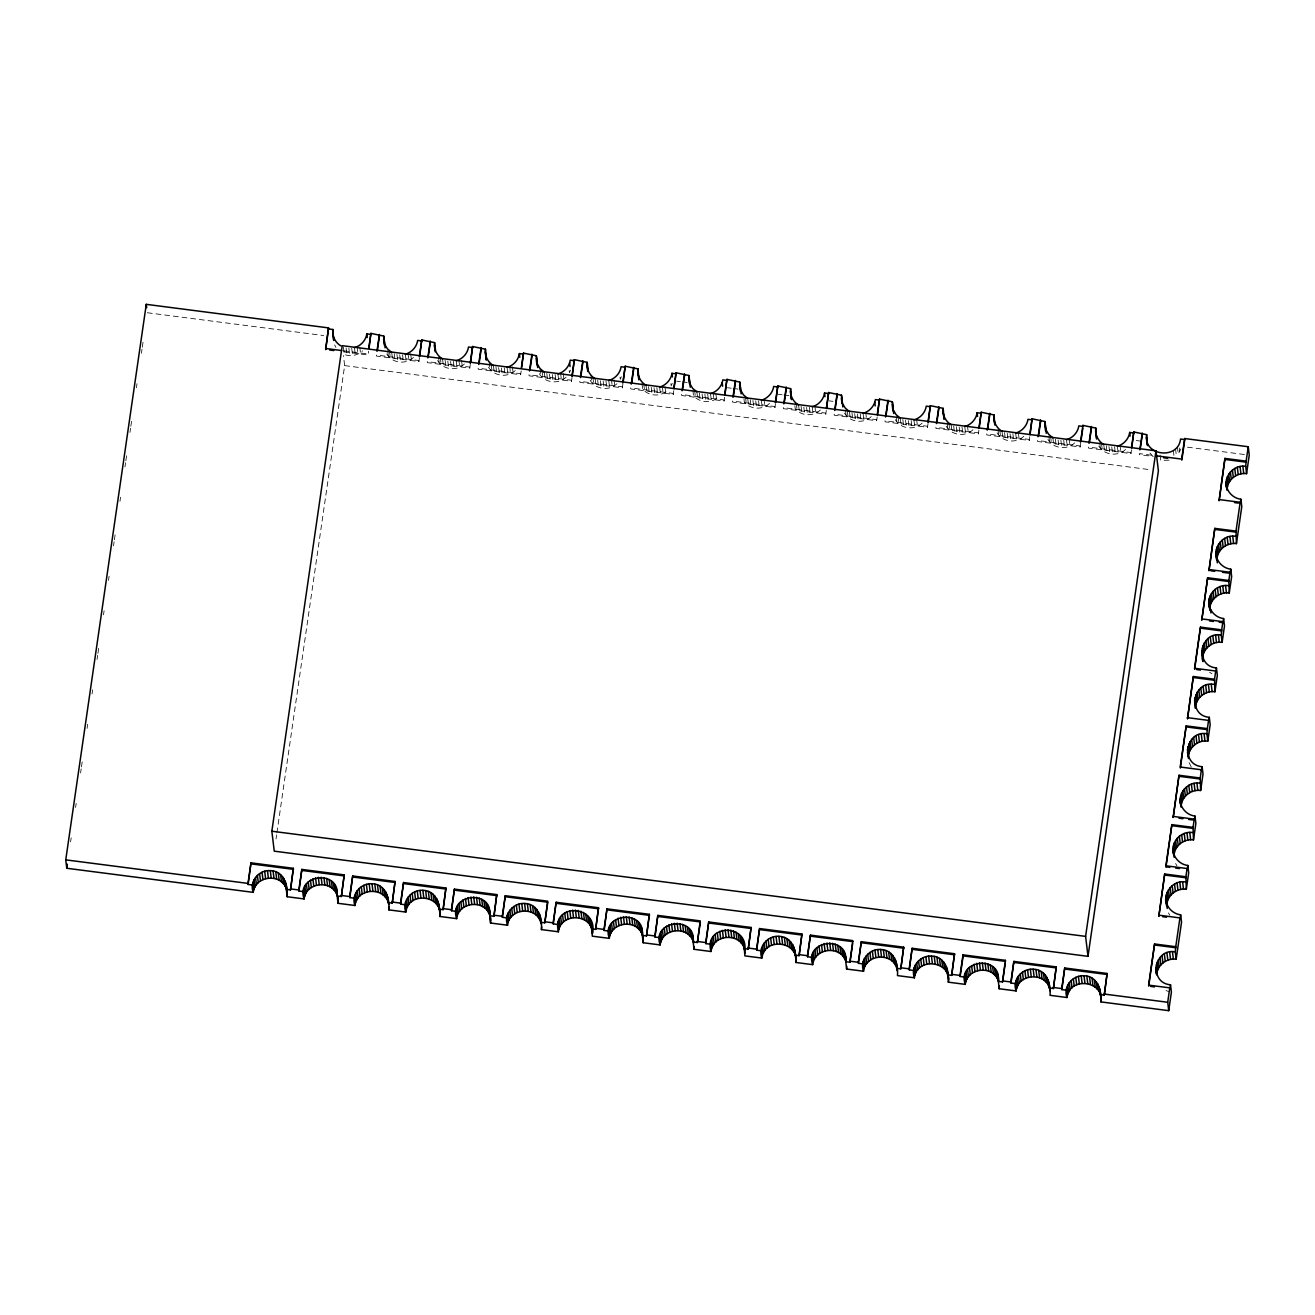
<?xml version="1.0" encoding="UTF-8"?>
<svg xmlns="http://www.w3.org/2000/svg" width="1315" height="1315" viewBox="0 0 1315 1315"><rect width="100%" height="100%" fill="white"/><g stroke="black" fill="none" stroke-linecap="round" stroke-linejoin="round"><path stroke-width="0.75" stroke-dasharray="5 3.75" d="M70.583 841.896L71.174 837.852M75.58 807.426L76.171 803.383M80.577 772.973L81.168 768.913M81.464 766.892L82.631 758.771M87.053 728.362L87.628 724.302M92.05 693.893L92.625 689.849M97.047 659.423L97.622 655.38M97.918 653.341L99.102 645.238M103.507 614.828L104.099 610.768M108.504 580.359L109.096 576.299M113.501 545.889L114.093 541.846M114.389 539.808L115.556 531.704M119.961 501.294L120.553 497.234M124.958 466.825L125.55 462.765M125.846 460.743L126.733 454.661M129.955 432.356L130.547 428.312M130.843 426.274L132.01 418.17M136.431 387.761L137.007 383.701M141.428 353.291L142.004 349.231M142.299 347.209L143.187 341.127M276.018 838.986L276.61 834.91M276.906 832.888L344.645 365.603L343.445 355.642M343.84 351.861L368.052 355.001L368.595 351.253M418.91 361.559L418.795 360.524L376.402 355.034L376.534 356.086L418.91 361.559L419.452 357.828M469.767 368.134L469.652 367.082L427.26 361.609L427.391 362.661L469.767 368.134L470.31 364.403M520.641 374.709L520.51 373.657L478.118 368.184L478.249 369.236L520.641 374.709L521.184 370.978M571.499 381.284L571.368 380.232L528.975 374.759L529.107 375.811L571.499 381.284L572.041 377.537M622.357 387.859L622.225 386.807L579.849 381.334L579.964 382.386L622.357 387.859L622.899 384.112M673.214 394.434L673.083 393.382L630.707 387.909L630.822 388.961L673.214 394.434L673.757 390.687M724.072 401.009L723.94 399.957L681.564 394.467L681.696 395.519L724.072 401.009L724.614 397.262M774.929 407.568L774.798 406.532L732.422 401.042L732.554 402.094L774.929 407.568L775.472 403.837M825.787 414.143L825.656 413.091L783.28 407.617L783.411 408.669L825.787 414.143L826.33 410.412M876.645 420.718L876.513 419.666L834.137 414.192L834.269 415.244L876.645 420.718L877.187 416.97M927.502 427.293L927.387 426.241L884.995 420.767L885.127 421.819L927.502 427.293L928.045 423.545M978.36 433.868L978.245 432.816L935.853 427.342L935.984 428.394L978.36 433.868L978.902 430.12M1029.234 440.443L1029.103 439.391L986.71 433.917L986.842 434.953L1029.234 440.443L1029.777 436.695M1080.092 447.001L1079.96 445.966L1037.568 440.476L1037.699 441.528L1080.092 447.001L1080.634 443.27M1130.949 453.576L1130.818 452.524L1088.442 447.051L1088.557 448.103L1130.949 453.576L1131.492 449.845M570.496 370.189L569.428 372.737L568.984 369.055M621.354 376.764L620.286 379.312L619.842 375.63M672.228 383.339L671.16 385.887L670.699 382.205M1177.369 446.607L1178.256 453.954L1180.821 449.056M343.379 347.094L344.267 354.442C350.431 356.858 357.828 355.428 362.644 350.875M386.758 353.982C392.034 363.252 406.006 364.896 413.502 357.45M437.616 360.557C442.892 369.827 456.864 371.471 464.376 364.008M488.473 367.132C493.75 376.402 507.721 378.046 515.233 370.583M539.331 373.707C544.607 382.977 558.579 384.621 566.091 377.158M590.188 380.282C595.465 389.552 609.437 391.196 616.949 383.733M641.983 383.586L642.657 389.092C648.772 396.489 660.968 396.999 667.806 390.308M692.841 390.144L693.515 395.667C699.629 403.064 711.826 403.557 718.664 396.883M769.522 403.442C762.684 410.132 750.487 409.639 744.372 402.242L743.698 396.719M820.379 410.017C813.558 416.707 801.361 416.214 795.23 408.817L794.572 403.294M871.237 416.592C863.741 424.055 849.769 422.411 844.493 413.14M922.094 423.167C914.599 430.63 900.627 428.986 895.351 419.715M972.968 429.742C965.457 437.188 951.485 435.561 946.208 426.274M1023.826 436.317C1016.314 443.763 1002.342 442.119 997.066 432.849M1074.684 442.892C1067.172 450.338 1053.2 448.694 1047.924 439.424M1125.541 449.451C1118.029 456.913 1104.058 455.269 1098.781 445.999M1169.117 460.151L1160.701 460.414L1160.044 454.908M147.296 312.74L323.654 335.539M676.617 381.136L680.381 381.629M682.271 381.876L687.909 382.599M727.474 387.711L731.239 388.204M733.129 388.451L738.767 389.174M778.332 394.286L782.096 394.779M783.987 395.026L789.641 395.749M829.19 400.861L832.954 401.354M1136.226 440.541L1139.99 441.018M1187.429 447.149L1245.256 454.628M343.708 350.809L367.921 353.949L368.052 355.001M1151.398 455.187L1139.3 453.626L1139.415 454.678L1151.529 456.239M344.645 365.603L1150.263 469.718M1166.027 990.54L1168.641 991.559M1209.553 672.261L1211.953 673.691M1153.222 456.765L1149.639 452.574M1191.308 767.122L1188.924 762.19M1175.594 863.511L1176.991 865.878M1168.427 912.889L1169.84 915.256M334.684 344.941L335.9 347.407M1179.292 447.938L1179.752 451.604M1175.511 448.678L1176.399 456.026M1173.325 450.437L1173.983 455.943M1120.018 445.243L1120.906 452.59M1117.356 446.229L1118.243 453.576M1114.578 446.755L1115.482 454.119M1111.75 446.853L1112.654 454.201M1108.956 446.492L1109.844 453.839M1106.26 445.686L1107.148 453.034M1103.745 444.454L1104.633 451.818M1101.46 442.843L1102.348 450.207M1099.718 442.728L1100.392 448.251M1069.144 438.668L1070.048 446.015M1066.498 439.654L1067.386 447.001M1063.72 440.196L1064.608 447.544M1060.893 440.278L1061.78 447.626M1058.098 439.917L1058.986 447.264M1055.403 439.111L1056.29 446.459M1052.888 437.895L1053.775 445.243M1050.603 436.284L1051.49 443.632M1048.86 436.153L1049.534 441.676M1018.287 432.109L1019.174 439.457M1015.64 433.079L1016.528 440.426M1012.862 433.621L1013.75 440.969M1010.035 433.703L1010.923 441.051M1007.241 433.342L1008.128 440.689M1004.545 432.536L1005.433 439.884M1002.03 431.32L1002.918 438.668M999.745 429.709L1000.633 437.057M998.003 429.594L998.677 435.101M967.429 425.534L968.317 432.882M964.783 426.504L965.67 433.851M962.005 427.046L962.892 434.394M959.177 427.128L960.065 434.492M956.383 426.767L957.271 434.131M953.687 425.961L954.575 433.325M951.156 424.745L952.06 432.093M948.888 423.134L949.775 430.482M947.145 423.019L947.803 428.526M916.571 418.959L917.459 426.307M913.925 419.929L914.813 427.276M911.147 420.471L912.035 427.819M908.32 420.57L909.207 427.917M905.525 420.208L906.413 427.556M902.83 419.403L903.717 426.75M900.298 418.17L901.186 425.518M898.03 416.559L898.918 423.907M896.288 416.444L896.945 421.951M865.714 412.384L866.601 419.732M863.067 413.354L863.955 420.701M860.289 413.896L861.177 421.244M857.462 413.995L858.35 421.342M854.668 413.633L855.555 420.981M851.972 412.828L852.86 420.175M849.441 411.595L850.328 418.943M847.172 409.984L848.06 417.332M845.43 409.869L846.087 415.376M814.856 405.809L815.744 413.157M812.21 406.779L813.097 414.143M809.432 407.321L810.319 414.685M806.605 407.42L807.492 414.767M803.81 407.058L804.698 414.406M801.098 406.253L802.002 413.6M798.583 405.02L799.471 412.384M796.315 403.409L797.202 410.757M763.999 399.234L764.886 406.582M761.352 400.22L762.24 407.568M758.574 400.763L759.462 408.11M755.747 400.845L756.635 408.192M752.936 400.483L753.84 407.831M750.24 399.678L751.128 407.025M747.725 398.461L748.613 405.809M745.457 396.851L746.345 404.198M715.804 393.119L716.478 398.626M713.141 392.659L714.029 400.023M710.495 393.645L711.382 400.993M707.717 394.188L708.604 401.535M704.889 394.27L705.777 401.617M702.079 393.908L702.966 401.256M699.383 393.103L700.27 400.45M696.868 391.886L697.755 399.234M694.599 390.276L695.487 397.623M664.946 386.544L665.62 392.067M662.283 386.1L663.171 393.448M659.62 387.07L660.524 394.418M656.859 387.613L657.747 394.96M654.032 387.695L654.919 395.042M651.221 387.333L652.109 394.681M648.525 386.528L649.413 393.892M646.01 385.311L646.898 392.659M643.725 383.701L644.629 391.048M614.089 379.969L614.763 385.492M611.426 379.525L612.313 386.873M608.763 380.495L609.65 387.843M605.985 381.038L606.889 388.385M603.158 381.136L604.062 388.484M600.363 380.758L601.251 388.122M597.668 379.969L598.555 387.317M595.153 378.736L596.04 386.084M592.868 377.126L593.755 384.473M590.912 375.17L591.799 382.517M563.231 373.411L563.905 378.917M560.552 372.95L561.456 380.298M557.905 373.92L558.793 381.268M555.127 374.463L556.015 381.81M552.3 374.561L553.188 381.909M549.506 374.2L550.393 381.547M546.81 373.394L547.697 380.742M544.295 372.161L545.183 379.509M542.01 370.551L542.898 377.898M540.054 368.595L540.942 375.942M512.373 366.836L513.047 372.342M509.694 366.375L510.582 373.723M507.048 367.345L507.935 374.709M504.27 367.888L505.157 375.235M501.442 367.986L502.33 375.334M498.648 367.625L499.536 374.972M495.952 366.819L496.84 374.167M493.437 365.586L494.325 372.934M491.153 363.976L492.04 371.323M489.18 362.02L490.084 369.367M461.516 360.261L462.19 365.767M458.836 359.8L459.724 367.148M456.19 360.787L457.078 368.134M453.412 361.313L454.3 368.677M450.585 361.411L451.472 368.759M447.79 361.05L448.678 368.397M445.095 360.244L445.982 367.592M442.563 359.028L443.467 366.375M440.295 357.401L441.182 364.765M438.553 357.286L439.21 362.808M410.658 353.686L411.316 359.192M407.979 353.225L408.866 360.589M405.332 354.212L406.22 361.559M402.554 354.754L403.442 362.102M399.727 354.836L400.615 362.184M396.933 354.475L397.82 361.822M394.237 353.669L395.125 361.017M391.706 352.453L392.593 359.8M389.437 350.842L390.325 358.19M387.695 350.711L388.352 356.233M359.8 347.111L360.458 352.617M357.121 346.667L358.009 354.014M354.475 347.637L355.362 354.984M351.697 348.179L352.584 355.527M348.87 348.261L349.757 355.609M346.075 347.9L346.963 355.247"/><path stroke-width="1.5" d="M304.11 898.934C295.25 874.163 340.043 869.116 337.1 895.203C331.742 879.373 305.836 882.299 304.11 898.934L287.163 896.731C288.051 885.587 283.925 870.809 270.298 870.612C259.137 869.692 248.962 881.412 253.253 892.359L66.769 868.262L65.75 859.862L146.277 304.34L328.536 327.895L325.676 349.511L328.536 327.895M287.163 896.731L285.355 881.28M340.848 345.878C335.259 342.607 331.939 335.933 332.892 329.49L328.651 328.947M333.615 339.582L332.892 329.49M388.73 904.424C385.837 886.409 356.809 887.444 354.968 905.493L338.021 903.306L336.213 887.855M338.021 903.306L337.873 897.849M385.098 347.834L383.75 336.065L370.912 333.369L368.742 348.327M456.683 918.643C447.823 893.888 492.632 888.825 489.69 914.928C484.315 899.082 458.409 902.008 456.683 918.643L439.736 916.456C443.418 895.12 408.061 890.83 405.825 912.068L388.878 909.881C389.766 898.72 385.64 883.943 372.014 883.762C360.852 882.842 350.678 894.562 354.968 905.493M388.878 909.881L389.043 907.136M442.563 359.028C436.974 355.757 433.654 349.067 434.607 342.64L421.77 339.944L419.337 356.776M439.736 916.456C440.624 905.295 436.498 890.518 422.871 890.321C411.71 889.417 401.535 901.12 405.825 912.068M493.437 365.586C487.832 362.315 484.512 355.642 485.465 349.215L472.627 346.519L470.195 363.351M486.205 359.291L485.465 349.215M541.303 924.133C538.427 906.117 509.382 907.153 507.541 925.218L490.594 923.031L488.802 907.58M490.594 923.031L490.446 917.558M537.687 367.559L536.339 355.773L523.485 353.094L521.315 368.052M558.398 931.793C551.067 902.254 598.654 904.506 592.473 933.436C592.621 913.547 560.404 912.199 558.398 931.793L541.451 929.59C542.339 918.445 538.213 903.668 524.586 903.471C513.425 902.567 503.251 914.27 507.541 925.218M541.451 929.59L541.616 926.861M595.153 378.736C589.547 375.465 586.227 368.792 587.197 362.348L574.343 359.653L571.91 376.501M609.272 938.368C600.413 913.596 645.205 908.55 642.262 934.653C636.887 918.807 610.982 921.733 609.272 938.368L592.309 936.165L591.273 923.36M646.01 385.311C640.405 382.04 637.085 375.367 638.054 368.923L625.2 366.228L622.768 383.06M638.778 379.016L638.054 368.923M660.13 944.926C651.27 920.171 696.062 915.125 693.12 941.211C687.745 925.382 661.856 928.308 660.13 944.926L643.166 942.74L641.375 927.289M643.166 942.74L643.035 937.283M690.26 387.267L688.912 375.498L676.074 372.803L673.905 387.761M710.988 951.501C703.262 924.05 748.564 922.851 744.75 950.433C741.857 932.417 712.829 933.453 710.988 951.501L694.024 949.315L692.232 933.864M694.024 949.315L694.188 946.57M741.118 393.843L739.77 382.073L726.932 379.378L724.762 394.336M812.703 964.651C803.843 939.88 848.635 934.834 845.693 960.936C840.334 945.091 814.429 948.016 812.703 964.651L795.756 962.465C799.421 941.129 764.081 936.839 761.845 958.076L744.882 955.89L743.863 943.069M798.583 405.02C792.994 401.749 789.674 395.075 790.627 388.648L777.79 385.953L775.34 402.784M791.351 398.724L790.627 388.648M795.756 962.465C796.643 951.304 792.518 936.527 778.891 936.329C767.73 935.425 757.555 947.129 761.845 958.076M842.833 406.993L841.485 395.223L828.647 392.528L826.478 407.486M897.323 970.141C894.43 952.126 865.402 953.161 863.561 971.226L846.613 969.04L844.805 953.589M846.613 969.04L846.778 966.295M893.69 413.567L892.343 401.782L879.505 399.103L877.335 414.061M965.276 984.376C956.416 959.605 1001.225 954.559 998.282 980.645C992.907 964.816 967.002 967.741 965.276 984.376L948.329 982.173C952.011 960.854 916.654 956.564 914.418 977.801L897.471 975.598C898.359 964.454 894.233 949.677 880.606 949.479C869.445 948.575 859.27 960.279 863.561 971.226M951.156 424.745C945.567 421.474 942.247 414.8 943.2 408.357L930.363 405.661L927.93 422.493M943.94 418.449L943.2 408.357M948.329 982.173C949.216 971.029 945.091 956.252 931.464 956.054C920.303 955.134 910.128 966.854 914.418 977.801M1002.03 431.32C996.425 428.049 993.104 421.375 994.058 414.932L981.22 412.236L979.05 427.211M994.798 425.024L994.058 414.932M1049.896 989.866C1047.019 971.851 1017.974 972.886 1016.133 990.935L999.186 988.749L997.395 973.297M999.186 988.749L999.351 986.003M1046.28 433.276L1044.915 421.507L1032.078 418.811L1029.908 433.769M1155.803 967.511L1156.69 974.859C1157.118 965.243 1166.783 957.797 1176.169 959.227L1175.281 951.879C1153.847 947.77 1148.455 983.028 1170.514 984.787L1171.402 992.135L1168.723 1010.66L1100.902 1001.899C1104.584 980.563 1069.243 976.272 1066.991 997.51L1050.044 995.323C1050.932 984.162 1046.806 969.385 1033.179 969.204C1022.018 968.284 1011.843 980.004 1016.133 990.935M1103.745 444.454C1098.14 441.199 1094.82 434.509 1095.79 428.082L1082.935 425.386L1080.503 442.218M1096.513 438.158L1095.79 428.082M1100.902 1001.899C1101.789 990.737 1097.663 975.96 1084.037 975.763C1072.876 974.859 1062.717 986.562 1066.991 997.51M1181.807 460.151L1184.782 439.572L1180.541 439.029C1178.306 460.266 1142.965 455.976 1146.647 434.657L1133.793 431.961L1131.623 446.919M1147.37 444.733L1146.647 434.657M66.769 868.262L67.361 864.202M252.365 885.011L248.124 884.453L247.993 883.401L250.984 862.837L293.36 868.311L290.5 889.926L286.259 889.384M248.124 884.453L250.984 862.837M271.843 831.212L342.229 345.664L1155.984 450.815L1158.4 470.77L1087.998 956.334L274.26 851.167L271.843 831.212L1085.598 936.379L1087.998 956.334M290.5 889.926L293.36 868.311M369.137 347.505L370.912 333.369M303.223 891.57L298.982 891.028L298.85 889.976L301.842 869.412L344.218 874.886L341.358 896.501L337.133 895.959M376.945 351.302L379.394 334.47M298.982 891.028L301.842 869.412M377.339 350.48L379.509 335.522M341.358 896.501L344.218 874.886M419.732 355.954L421.77 339.944M354.08 898.145L349.839 897.603L349.708 896.551L352.699 875.971L395.075 881.461L392.232 903.076L387.991 902.534M427.802 357.877L430.252 341.045M349.839 897.603L352.699 875.971M428.197 357.055L430.367 342.081M392.232 903.076L395.075 881.461M470.589 362.529L472.627 346.519M404.938 904.72L400.697 904.178L400.565 903.126L403.557 882.546L445.933 888.019L443.089 909.651L438.848 909.109M478.66 364.452L481.109 347.604M400.697 904.178L403.557 882.546M479.071 363.63L481.241 348.656M443.089 909.651L445.933 888.019M521.726 367.23L523.485 353.094M455.795 911.295L451.555 910.753L451.44 909.701L454.415 889.121L496.791 894.595L493.947 916.226L489.706 915.684M529.518 371.011L531.967 354.179M451.555 910.753L454.415 889.121M529.929 370.189L532.098 355.231M493.947 916.226L496.791 894.595M572.304 375.679L574.343 359.653M506.653 917.87L502.412 917.311L502.297 916.276L505.272 895.696L547.665 901.17L544.804 922.801L540.564 922.242M580.392 377.586L582.824 360.754M502.412 917.311L505.272 895.696M580.786 376.764L582.956 361.806M544.804 922.801L547.78 902.221L505.404 896.748M623.162 382.238L625.2 366.228M557.511 924.445L553.286 923.886L553.155 922.834L556.13 902.271L598.522 907.745L595.662 929.376L591.421 928.817M631.249 384.161L633.682 367.329M553.286 923.886L556.13 902.271M631.644 383.339L633.814 368.381M595.662 929.376L598.522 907.745M674.02 388.813L676.074 372.803M608.368 931.004L604.144 930.461L604.012 929.409L606.988 908.846L649.38 914.32L646.52 935.935L642.279 935.392M682.107 390.736L684.54 373.904M604.144 930.461L606.988 908.846M682.501 389.914L684.671 374.956M646.52 935.935L649.38 914.32M724.877 395.388L726.932 379.378M659.242 937.579L655.002 937.036L654.87 935.984L657.845 915.404L700.238 920.894L697.377 942.51L693.137 941.967M732.965 397.311L735.397 380.479M655.002 937.036L657.845 915.404M733.359 396.489L735.529 381.531M697.377 942.51L700.369 921.947L657.977 916.456M775.751 401.963L777.79 385.953M710.1 944.154L705.859 943.611L705.728 942.559L708.719 921.979L751.095 927.453L748.235 949.085L743.994 948.542M783.822 403.886L786.255 387.037M705.859 943.611L708.719 921.979M784.217 403.064L786.386 388.089M748.235 949.085L751.095 927.453M826.609 408.538L828.647 392.528M760.958 950.729L756.717 950.186L756.585 949.134L759.577 928.554L801.953 934.028L799.093 955.66L794.852 955.117M834.68 410.444L837.129 393.612M756.717 950.186L759.577 928.554M835.074 409.639L837.244 394.664M799.093 955.66L801.953 934.028M877.467 415.113L879.505 399.103M811.815 957.304L807.574 956.761L807.443 955.709L810.435 935.129L852.81 940.603L849.95 962.235L845.726 961.676M885.537 417.019L887.987 400.187M807.574 956.761L810.435 935.129M885.932 416.197L888.102 401.239M849.95 962.235L852.662 943.529M928.324 421.688L930.363 405.661M862.673 963.879L858.432 963.32L858.3 962.268L861.292 941.704L903.668 947.178L900.824 968.81L896.583 968.251M936.395 423.594L938.844 406.762M858.432 963.32L861.292 941.704M936.79 422.772L938.959 407.814M900.824 968.81L903.668 947.178M979.182 428.246L981.22 412.236M913.53 970.454L909.29 969.895L909.158 968.843L912.15 948.279L954.526 953.753L951.682 975.368L947.441 974.826M987.253 430.169L989.702 413.337M909.29 969.895L912.15 948.279M987.664 429.347L989.833 414.389M951.682 975.368L954.526 953.753M1030.04 434.821L1032.078 418.811M964.388 977.012L960.147 976.47L960.032 975.418L963.007 954.838L1005.383 960.328L1005.515 961.38L963.139 955.89L963.007 954.838M1038.11 436.744L1040.56 419.912M960.147 976.47L963.139 955.89M1038.521 435.923L1040.691 420.964M998.299 981.401L1002.54 981.943L1005.383 960.328M1002.54 981.943L1005.252 963.238M1080.897 441.396L1082.804 428.312M1015.246 983.587L1011.005 983.045L1010.89 981.993L1013.865 961.413L1056.257 966.903L1053.397 988.518L1049.156 987.976M1088.984 443.319L1091.417 426.487M1011.005 983.045L1013.865 961.413M1089.379 442.498L1091.549 427.523M1053.397 988.518L1056.257 966.903M1131.755 447.971L1133.793 431.961M1066.103 990.162L1061.862 989.62L1061.747 988.568L1064.723 967.988L1107.115 973.462L1104.255 995.093L1100.014 994.551M1139.842 449.878L1142.275 433.046M1061.862 989.62L1064.723 967.988M1140.236 449.072L1142.406 434.098M1085.598 936.379L1155.984 450.815M1104.255 995.093L1107.115 973.462M1246.571 473.663L1245.683 466.315C1233.355 464.261 1222.457 477.509 1227.092 489.295C1227.503 479.696 1237.185 472.233 1246.571 473.663L1249.25 455.138L1248.231 446.738L1184.667 438.536L1181.675 459.099L1157.463 455.976M1175.281 951.879L1175.758 946.701L1154.57 943.973L1148.603 985.116L1169.791 987.861L1169.923 988.913L1170.514 984.787M1164.696 874.015L1158.86 916.21L1164.696 874.015L1185.9 876.76L1186.311 889.269C1176.925 887.839 1167.26 895.301 1166.832 904.901M1169.873 867.325L1166.027 866.832L1165.895 865.78L1171.862 824.637L1193.05 827.382L1193.478 839.89C1184.092 838.46 1174.41 845.923 1173.999 855.523C1169.364 843.737 1180.262 830.488 1192.59 832.543M1179.013 775.258L1173.177 817.453L1179.013 775.258L1200.217 778.003L1200.628 790.512C1191.242 789.082 1181.577 796.545 1181.149 806.144C1176.531 794.359 1187.429 781.11 1199.74 783.165M1206.907 733.786L1207.367 728.609L1186.179 725.88L1180.213 767.023L1201.4 769.768L1201.532 770.82L1202.124 766.694C1180.081 764.936 1185.473 729.677 1206.907 733.786L1207.795 741.134C1198.409 739.704 1188.727 747.167 1188.316 756.766M1193.33 676.502L1187.494 718.697L1193.33 676.502L1214.534 679.23L1214.945 691.756C1205.559 690.326 1195.894 697.788 1195.466 707.388M1221.224 635.03L1221.684 629.852L1200.496 627.124L1194.53 668.267L1215.717 671.012L1215.849 672.064L1216.441 667.938C1194.398 666.179 1199.79 630.921 1221.224 635.03L1222.112 642.378C1211.723 640.701 1201.285 650.152 1202.699 660.755L1201.811 653.407M1207.647 577.745L1201.811 619.94L1207.647 577.745L1228.851 580.474L1229.262 592.999C1219.876 591.569 1210.211 599.015 1209.784 608.631C1205.165 596.829 1216.063 583.597 1228.374 585.652M1214.813 528.367L1208.978 570.562L1214.813 528.367L1236.001 531.096L1236.429 543.621C1227.043 542.191 1217.361 549.637 1216.95 559.253M1224.955 458.409L1219.12 500.604L1224.955 458.409L1246.143 461.154L1245.683 466.315M1148.718 986.168L1154.57 943.973M1166.027 866.832L1171.862 824.637M1180.344 768.075L1186.179 725.88M1194.661 669.319L1200.496 627.124M1166.684 905.805C1162.329 893.838 1172.47 879.784 1185.423 881.921M1207.795 741.134L1210.178 724.664L1209.29 717.316C1187.231 715.557 1192.623 680.299 1214.057 684.408M1216.802 560.157C1212.43 548.174 1222.588 534.137 1235.541 536.273M1168.723 1010.66L1167.704 1002.26L1169.791 987.861M1175.758 946.701L1179.933 917.903L1158.745 915.158M1185.9 876.76L1187.083 868.525L1165.895 865.78M1193.05 827.382L1194.25 819.146L1173.062 816.401M1200.217 778.003L1201.4 769.768M1207.367 728.609L1208.567 720.39L1187.379 717.645M1214.534 679.23L1215.717 671.012M1221.684 629.852L1222.884 621.633L1201.696 618.888M1228.851 580.474L1230.035 572.255L1208.847 569.51M1236.001 531.096L1240.177 502.297L1218.989 499.552M1246.143 461.154L1248.231 446.738M1166.027 900.298C1166.8 907.794 1173.227 913.958 1180.656 914.845L1180.065 918.955L1179.933 917.903M1173.111 848.175C1172.487 856.673 1179.424 864.53 1187.807 865.451L1187.215 869.577L1187.083 868.525M1180.262 798.797C1179.637 807.295 1186.59 815.152 1194.973 816.073L1194.382 820.198L1194.25 819.146M1209.29 717.316L1208.699 721.442L1208.567 720.39M1219.153 622.176L1223.016 622.685L1223.608 618.56C1215.224 617.639 1208.271 609.782 1208.896 601.284M1222.457 572.304L1230.166 573.307L1230.758 569.181C1223.345 568.31 1216.917 562.13 1216.128 554.634M1226.205 481.947C1225.58 490.446 1232.517 498.303 1240.9 499.223L1240.308 503.349L1240.177 502.297M1176.169 959.227L1181.544 922.193L1180.656 914.845M1186.311 889.269L1188.694 872.815L1187.807 865.451M1193.478 839.89L1195.861 823.437L1194.973 816.073M1200.628 790.512L1203.011 774.058L1202.124 766.694M1214.945 691.756L1217.328 675.285L1216.441 667.938M1222.112 642.378L1224.495 625.907L1223.608 618.56M1229.262 592.999L1231.645 576.529L1230.758 569.181M1236.429 543.621L1241.787 506.587L1240.9 499.223M371.044 334.421L366.803 333.879C365.866 340.388 360.787 345.894 354.475 347.637M253.253 892.359C254.979 875.724 280.884 872.798 286.243 888.644M523.617 354.13L519.376 353.587C518.439 360.113 513.36 365.619 507.048 367.345M557.905 373.92C564.217 372.178 569.296 366.671 570.233 360.162L574.474 360.704M676.189 373.855L671.949 373.312C671.012 379.821 665.932 385.328 659.62 387.07M710.495 393.645C716.79 391.903 721.869 386.396 722.823 379.887L727.047 380.43M828.779 393.579L824.538 393.021C823.601 399.546 818.505 405.053 812.21 406.779M863.067 413.354C869.363 411.611 874.459 406.105 875.395 399.596L879.636 400.138M981.352 413.288L977.111 412.746C976.174 419.255 971.095 424.761 964.783 426.504M1133.925 433.013L1129.684 432.454C1128.747 438.98 1123.668 444.486 1117.356 446.229M405.332 354.212C411.644 352.469 416.724 346.963 417.66 340.437L421.901 340.996M456.19 360.787C462.502 359.044 467.581 353.538 468.518 347.012L472.759 347.571M608.763 380.495C615.075 378.753 620.154 373.246 621.091 366.737L625.332 367.279M761.352 400.22C767.648 398.478 772.743 392.971 773.68 386.446L777.905 387.005M913.925 419.929C920.237 418.186 925.316 412.68 926.253 406.171L930.494 406.713M1015.64 433.079C1021.952 431.336 1027.031 425.83 1027.968 419.321L1032.209 419.863M1066.498 439.654C1072.81 437.911 1077.889 432.405 1078.826 425.879L1083.067 426.438L1082.935 425.386M1225.087 459.461L1246.275 462.19M325.545 348.475L341.686 350.546M329.703 350.037L333.747 350.563M1163.643 457.801L1167.671 458.327M1234.522 502.593L1238.385 503.103M1214.945 529.419L1236.133 532.148M1210.901 570.809L1214.748 571.302M1207.778 578.797L1228.966 581.526M1209.521 620.943L1213.367 621.436M1200.628 628.176L1221.816 630.904M1196.584 669.565L1200.431 670.058M1193.461 677.554L1214.649 680.282M1186.311 726.932L1207.499 729.661M1179.144 776.31L1200.332 779.039M1178.963 818.209L1182.81 818.703M1188.596 819.442L1192.442 819.952M1171.994 825.688L1193.182 828.417M1175.659 868.081L1179.506 868.574M1164.827 875.067L1186.015 877.795M1162.723 916.719L1166.569 917.212M1154.685 945.025L1175.873 947.753M251.099 863.889L293.492 869.363M301.957 870.448L344.349 875.938M352.831 877.023L395.207 882.496M403.689 883.598L446.064 889.072M454.546 890.173L496.922 895.647M556.261 903.323L598.637 908.797M607.119 909.881L649.495 915.371M708.834 923.031L751.227 928.505M759.692 929.606L802.084 935.08M810.55 936.181L852.942 941.655M861.424 942.756L903.8 948.23M912.281 949.331L954.657 954.805M1013.996 962.465L1056.372 967.939M1064.854 969.04L1107.23 974.514M1150.658 986.414L1154.504 986.908M65.75 859.862L247.993 883.401M290.385 888.891L298.85 889.976M341.243 895.449L349.708 896.551M392.1 902.024L400.565 903.126M442.958 908.599L451.44 909.701M493.815 915.174L502.297 916.276M544.673 921.749L553.155 922.834M595.531 928.324L604.012 929.409M646.388 934.883L654.87 935.984M697.246 941.458L705.728 942.559M748.104 948.033L756.585 949.134M798.978 954.608L807.443 955.709M849.835 961.183L858.3 962.268M900.693 967.758L909.158 968.843M951.55 974.333L960.032 975.418M1002.408 980.891L1010.89 981.993M1053.266 987.466L1061.747 988.568M1104.123 994.041L1167.704 1002.26M1052.888 437.895L1048.647 434.328L1045.836 429.611M900.298 418.17L896.057 414.603L893.247 409.886M849.441 411.595L845.2 408.028L842.389 403.311M747.725 398.461L743.485 394.895L740.674 390.161M696.868 391.886L692.627 388.32L689.816 383.602M544.295 372.161L540.054 368.595L537.243 363.877M391.706 352.453L387.465 348.886L384.654 344.168M1242.856 466.168L1243.743 473.531M1240.045 466.496L1240.933 473.844M1237.316 467.252L1238.204 474.6M1234.752 468.436L1235.656 475.783M1232.434 470.014L1233.322 477.361M1230.396 471.937L1231.284 479.285M1228.72 474.156L1229.607 481.504M1227.437 476.605L1228.325 483.953M1226.599 479.235L1227.487 486.583M1232.714 536.126L1233.601 543.473M1226.27 484.693L1226.944 490.199M1229.903 536.438L1230.791 543.802M1227.174 537.21L1228.062 544.558M1230.035 572.255L1230.166 573.307M1224.627 538.394L1225.514 545.741M1222.293 539.972L1223.18 547.319M1220.254 541.895L1221.158 549.243M1225.547 585.504L1226.435 592.851M1218.578 544.114L1219.465 551.462M1222.736 585.832L1223.624 593.18M1217.295 546.563L1218.183 553.911M1216.457 549.177L1217.345 556.524M1216.063 551.905L1217.328 562.836M1220.024 586.589L1220.912 593.936M1222.884 621.633L1223.016 622.685M1217.46 587.772L1218.348 595.12M1215.126 589.35L1216.03 596.698M1213.104 591.273L1213.992 598.621M1218.397 634.882L1219.284 642.23M1211.427 593.492L1212.315 600.84M1215.586 635.211L1216.474 642.558M1210.145 595.942L1211.033 603.289M1209.29 598.555L1210.178 605.919M1210.49 609.272L1210.934 612.954M1208.978 604.029L1209.948 610.39M1212.857 635.967L1213.745 643.314M1210.31 637.15L1211.197 644.498M1184.667 438.536L1184.782 439.572M1207.975 638.728L1208.863 646.076M1205.937 640.652L1206.841 647.999M1211.23 684.26L1212.118 691.608M1204.261 642.871L1205.148 650.218M1208.419 684.589L1209.307 691.937M1202.978 645.32L1203.866 652.667M1202.14 647.933L1203.028 655.297M1201.746 650.662L1202.403 656.169M1202.568 657.927L1203.011 661.593M1205.707 685.345L1206.595 692.693M1203.143 686.529L1204.03 693.876M1200.809 688.107L1201.713 695.454M1198.787 690.03L1199.675 697.377M1204.08 733.639L1204.967 741.003M1197.11 692.249L1197.998 699.596M1201.269 733.967L1202.157 741.315M1195.828 694.698L1196.716 702.046M1194.973 697.312L1195.861 704.676M1194.579 700.04L1195.319 708.292M1198.54 734.723L1199.428 742.071M1195.993 735.907L1196.88 743.254M1193.658 737.485L1194.546 744.832M1196.913 783.017L1197.817 790.381M1191.62 739.408L1192.524 746.756M1189.943 741.627L1190.831 748.975M1194.102 783.346L1194.99 790.693M1188.661 744.076L1189.549 751.424M1187.823 746.706L1188.711 754.054M1187.429 749.418L1188.481 758.525M1187.494 752.164L1187.938 755.829M1191.39 784.102L1192.278 791.449M1188.826 785.285L1189.713 792.633M1146.483 437.385L1147.453 445.621M1186.492 786.863L1187.396 794.211M1184.47 788.786L1185.357 796.134M1189.763 832.395L1190.65 839.759M1182.793 791.005L1183.681 798.353M1186.952 832.724L1187.84 840.071M1181.511 793.455L1182.399 800.802M1180.656 796.085L1181.544 803.432M1180.344 801.542L1181.002 807.048M1184.223 833.48L1185.111 840.827M1181.675 834.663L1182.563 842.011M1179.341 836.241L1180.229 843.589M1129.684 432.454L1130.127 436.136M1177.303 838.165L1178.207 845.512M1182.596 881.79L1183.5 889.137M1175.626 840.384L1176.514 847.731M1179.785 882.102L1180.673 889.45M1174.344 842.833L1175.232 850.18M1173.506 845.463L1174.394 852.81M1173.177 850.92L1174.164 857.281M1177.073 882.858L1177.961 890.206M1174.509 884.042L1175.396 891.389M1172.175 885.62L1173.079 892.967M1170.153 887.543L1171.04 894.89M1168.476 889.762L1169.364 897.109M1167.194 892.211L1168.082 899.559M1166.339 894.841L1167.227 902.189M1165.945 897.553L1167.227 908.501M1172.454 951.731L1173.358 959.079M1169.643 952.06L1170.547 959.408M1166.931 952.816L1167.819 960.164M1164.367 954L1165.254 961.347M1162.049 955.578L1162.937 962.925M1160.011 957.501L1160.898 964.848M1095.625 430.81L1096.595 439.046M1158.334 959.72L1159.222 967.067M1157.052 962.169L1157.94 969.517M1156.197 964.783L1157.085 972.147M1155.885 970.256L1156.329 973.922M1044.915 421.507L1045.82 428.854M1044.768 424.252L1045.507 430.646M1099.866 989.077L1100.754 996.425M1100.178 991.806L1101.066 999.153M1099.11 986.447L1099.998 993.795M1097.91 983.965L1098.798 991.329M1096.299 981.73L1097.187 989.077M1094.327 979.774L1095.214 987.121M1092.058 978.163L1092.946 985.51M1089.543 976.93L1090.431 984.277M1086.848 976.125L1087.735 983.489M1084.037 975.763L1084.924 983.127M1081.209 975.861L1082.097 983.209M1078.432 976.404L1079.319 983.752M1075.785 977.374L1076.673 984.721M1073.336 978.755L1074.224 986.118M1071.15 980.513L1072.037 987.861M1069.292 982.601L1070.18 989.948M1067.796 984.935L1068.684 992.283M1066.728 987.483L1067.616 994.83M993.91 417.677L994.567 423.183M1049.008 982.502L1049.978 990.754M1048.252 979.872L1049.14 987.22M1047.052 977.407L1047.94 984.754M1045.441 975.155L1046.329 982.502M977.111 412.746L977.555 416.411M1043.469 973.199L1044.357 980.546M1041.201 971.588L1042.088 978.935M1038.686 970.371L1039.573 977.719M1035.973 969.566L1036.878 976.914M1033.179 969.204L1034.067 976.552M1030.352 969.286L1031.239 976.634M1027.574 969.829L1028.461 977.177M1024.927 970.799L1025.815 978.146M1022.478 972.196L1023.366 979.543M1020.292 973.938L1021.18 981.286M1018.435 976.026L1019.322 983.373M1016.939 978.36L1017.826 985.708M1015.87 980.908L1016.758 988.255M943.036 411.102L944.022 419.337M998.151 975.944L998.825 981.45M996.195 970.832L997.082 978.179M994.584 968.58L995.471 975.927M992.611 966.624L993.499 973.971M990.343 965.013L991.231 972.36M987.812 963.796L988.716 971.144M985.116 962.991L986.003 970.339M982.321 962.629L983.209 969.977M979.494 962.711L980.382 970.059M976.716 963.254L977.604 970.602M974.07 964.224L974.957 971.588M971.621 965.621L972.508 972.968M969.434 967.363L970.322 974.727M967.577 969.451L968.465 976.798M966.081 971.785L966.969 979.149M965.013 974.333L965.9 981.697M892.343 401.782L893.23 409.129M892.178 404.527L892.934 410.921M947.293 969.369L948.493 979.445M946.537 966.722L947.425 974.086M945.321 964.257L946.225 971.604M943.726 962.005L944.614 969.369M874.771 402.275L875.215 405.957M941.754 960.049L942.641 967.413M939.485 958.438L940.373 965.785M936.954 957.221L937.842 964.569M934.258 956.416L935.146 963.764M931.464 956.054L932.351 963.402M928.637 956.136L929.524 963.5M925.859 956.679L926.746 964.027M923.212 957.665L924.1 965.013M920.763 959.046L921.651 966.393M918.577 960.805L919.464 968.152M916.703 962.876L917.607 970.223M915.224 965.226L916.111 972.574M914.155 967.774L915.043 975.122M841.485 395.223L842.373 402.571M841.321 397.952L841.995 403.458M896.436 962.794L897.405 971.029M895.663 960.164L896.567 967.511M894.463 957.682L895.351 965.029M892.869 955.446L893.756 962.794M824.538 393.021L824.982 396.703M890.896 953.49L891.784 960.838M888.628 951.879L889.515 959.227M886.096 950.646L886.984 957.994M883.401 949.841L884.288 957.189M880.606 949.479L881.494 956.827M877.779 949.578L878.667 956.925M875.001 950.104L875.889 957.468M872.355 951.09L873.242 958.438M869.905 952.471L870.793 959.818M867.719 954.23L868.607 961.577M865.845 956.301L866.733 963.648M864.366 958.651L865.254 965.999M863.298 961.199L864.185 968.547M790.463 391.377L791.433 399.612M845.578 956.219L846.235 961.725M843.605 951.107L844.493 958.454M842.011 948.871L842.899 956.219M840.038 946.915L840.926 954.263M837.754 945.304L838.658 952.652M835.239 944.071L836.126 951.419M832.543 943.266L833.431 950.614M829.749 942.904L830.636 950.252M826.921 943.003L827.809 950.351M824.143 943.545L825.031 950.893M821.497 944.515L822.385 951.863M819.031 945.896L819.935 953.243M816.845 947.655L817.749 955.002M814.988 949.726L815.875 957.073M813.508 952.076L814.396 959.424M812.44 954.624L813.327 961.972M739.77 382.073L740.657 389.421M739.605 384.802L740.361 391.213M794.72 949.644L795.904 959.72M793.948 947.014L794.835 954.361M792.748 944.532L793.635 951.896M791.137 942.296L792.041 949.644M722.198 382.566L722.642 386.232M789.181 940.34L790.068 947.688M786.896 938.729L787.784 946.077M784.381 937.496L785.269 944.844M781.685 936.691L782.573 944.055M778.891 936.329L779.779 943.677M776.064 936.428L776.951 943.775M773.286 936.97L774.173 944.318M770.639 937.94L771.527 945.288M768.174 939.321L769.061 946.668M765.988 941.08L766.875 948.427M764.13 943.151L765.018 950.515M762.651 945.501L763.538 952.849M761.582 948.049L762.47 955.397M688.912 375.498L689.8 382.846M688.748 378.243L689.422 383.75M744.159 945.797L745.046 953.145M743.09 940.439L743.978 947.786M741.89 937.973L742.778 945.321M740.279 935.721L741.167 943.069M671.949 373.312L672.392 376.978M738.323 933.765L739.211 941.113M736.038 932.154L736.926 939.502M733.523 930.921L734.411 938.285M730.828 930.132L731.715 937.48M728.033 929.771L728.921 937.118M725.206 929.853L726.094 937.2M722.428 930.395L723.316 937.743M719.765 931.365L720.669 938.713M717.316 932.746L718.204 940.11M715.13 934.505L716.018 941.852M713.272 936.592L714.16 943.94M711.793 938.926L712.681 946.274M710.725 941.474L711.612 948.822M637.89 371.668L638.86 379.904M693.005 936.51L693.745 942.904M691.033 931.398L691.92 938.746M689.422 929.146L690.309 936.494M687.466 927.19L688.353 934.538M685.181 925.579L686.068 932.927M682.666 924.363L683.553 931.71M679.97 923.557L680.858 930.905M677.159 923.196L678.063 930.543M674.332 923.278L675.236 930.625M671.571 923.82L672.458 931.168M668.908 924.79L669.795 932.154M666.458 926.187L667.346 933.535M664.272 927.93L665.16 935.294M662.415 930.017L663.302 937.365M660.935 932.351L661.823 939.715M659.867 934.899L660.755 942.247M587.197 362.348L588.084 369.696M587.032 365.093L587.772 371.488M642.131 929.935L643.331 940.011M640.175 924.823L641.062 932.171M638.564 922.571L639.452 929.919M569.609 362.841L570.053 366.523M636.591 920.615L637.496 927.963M634.323 919.004L635.211 926.352M631.808 917.788L632.696 925.135M629.112 916.982L630 924.33M626.302 916.621L627.189 923.968M623.474 916.703L624.362 924.05M620.696 917.245L621.601 924.593M618.05 918.232L618.938 925.579M615.601 919.612L616.488 926.96M613.415 921.371L614.302 928.719M611.557 923.442L612.445 930.79M610.061 925.793L610.965 933.14M608.993 928.324L609.897 935.688M536.339 355.773L537.227 363.137M536.175 358.518L536.914 364.913M590.517 920.73L591.405 928.078M589.317 918.248L590.205 925.596M587.706 915.996L588.594 923.36M519.376 353.587L519.82 357.269M585.734 914.057L586.621 921.404M583.466 912.429L584.353 919.793M580.951 911.213L581.838 918.56M578.255 910.407L579.142 917.755M575.444 910.046L576.332 917.393M572.617 910.128L573.504 917.492M569.839 910.67L570.726 918.034M567.192 911.657L568.08 919.004M564.743 913.037L565.631 920.385M562.557 914.796L563.445 922.144M560.7 916.867L561.587 924.215M559.204 919.218L560.091 926.565M558.135 921.766L559.023 929.113M485.317 351.943L486.287 360.179M540.416 916.785L541.172 923.179M539.66 914.155L540.547 921.503M538.46 911.673L539.347 919.021M536.849 909.438L537.736 916.785M534.876 907.482L535.764 914.829M532.608 905.871L533.495 913.218M530.093 904.638L530.981 911.985M527.381 903.832L528.285 911.18M524.586 903.471L525.474 910.818M521.759 903.569L522.647 910.917M518.981 904.112L519.869 911.459M516.335 905.082L517.222 912.429M513.886 906.462L514.773 913.81M511.699 908.221L512.587 915.569M509.842 910.292L510.73 917.64M508.346 912.643L509.234 919.99M507.278 915.191L508.165 922.538M434.607 342.64L435.495 349.987M434.443 345.368L435.199 351.779M489.558 910.21L490.758 920.286M487.602 905.098L488.49 912.462M485.991 902.863L486.879 910.21M484.019 900.907L484.906 908.254M481.75 899.296L482.638 906.643M479.219 898.063L480.123 905.41M476.523 897.257L477.411 904.605M473.729 896.896L474.616 904.243M470.902 896.994L471.789 904.342M468.124 897.537L469.011 904.884M465.477 898.507L466.365 905.854M463.028 899.887L463.916 907.235M460.842 901.646L461.729 908.994M458.984 903.717L459.872 911.081M457.488 906.068L458.376 913.415M456.42 908.616L457.308 915.963M383.75 336.065L384.637 343.412M383.586 338.81L384.342 345.204M438.7 903.635L439.9 913.711M437.944 901.005L438.832 908.353M436.728 898.539L437.632 905.887M435.134 896.288L436.021 903.635M366.803 333.879L367.247 337.544M433.161 894.332L434.049 901.679M430.893 892.721L431.78 900.068M428.361 891.488L429.249 898.852M425.665 890.682L426.553 898.046M422.871 890.321L423.759 897.685M420.044 890.419L420.931 897.767M417.266 890.962L418.154 898.309M414.62 891.932L415.507 899.279M412.17 893.312L413.058 900.676M409.984 895.071L410.872 902.419M408.11 897.159L409.014 904.506M406.631 899.493L407.519 906.84M405.562 902.041L406.45 909.388M332.728 332.235L333.698 340.47M387.843 897.06L388.599 903.471M387.07 894.43L387.974 901.778M385.87 891.965L386.758 899.312M384.276 889.713L385.163 897.06M382.303 887.757L383.191 895.104M380.035 886.146L380.923 893.493M377.504 884.929L378.391 892.277M374.808 884.124L375.696 891.471M372.014 883.762L372.901 891.11M369.186 883.844L370.074 891.192M366.408 884.387L367.296 891.734M363.762 885.357L364.649 892.704M361.313 886.754L362.2 894.101M359.126 888.496L360.014 895.844M357.253 890.584L358.14 897.931M355.773 892.918L356.661 900.265M354.705 895.466L355.592 902.813M337.725 896.896L338.185 900.561M335.013 885.389L335.9 892.737M333.418 883.138L334.306 890.485M331.446 881.182L332.333 888.529M329.161 879.571L330.065 886.918M326.646 878.354L327.534 885.702M323.95 877.549L324.838 884.896M321.156 877.187L322.043 884.535M318.329 877.269L319.216 884.617M315.551 877.812L316.438 885.159M312.904 878.798L313.792 886.146M310.455 880.179L311.343 887.526M308.252 881.921L309.157 889.285M306.395 884.009L307.283 891.356M304.916 886.359L305.803 893.707M303.847 888.891L304.735 896.255M286.128 883.927L287.311 894.003M284.155 878.814L285.043 886.162M282.544 876.563L283.448 883.927M280.588 874.607L281.476 881.97M278.303 872.996L279.191 880.36M275.788 871.779L276.676 879.127M273.093 870.974L273.98 878.321M270.298 870.612L271.186 877.96M267.471 870.694L268.359 878.058M264.693 871.237L265.581 878.584M262.047 872.223L262.934 879.571M259.581 873.604L260.485 880.951M257.395 875.363L258.299 882.71M255.537 877.434L256.425 884.781M254.058 879.784L254.946 887.132M252.99 882.332L253.877 889.68M146.277 304.34L146.688 307.71"/></g></svg>
